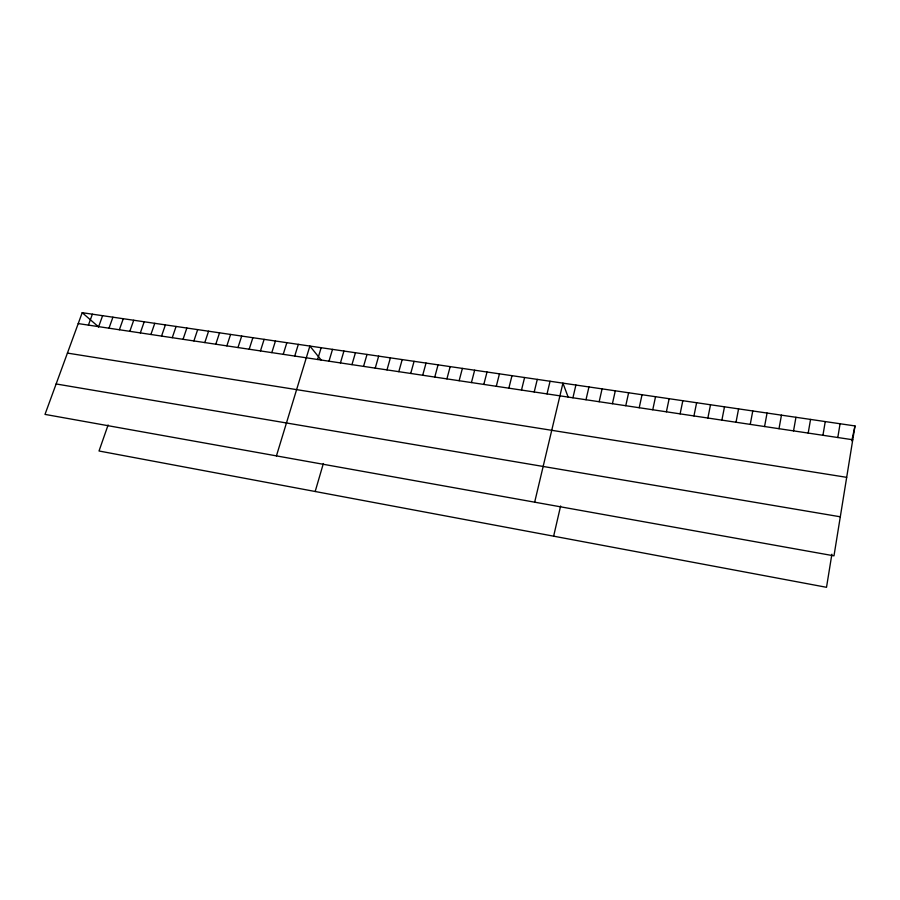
<?xml version="1.0" encoding="UTF-8"?>
<svg xmlns="http://www.w3.org/2000/svg" width="900" height="900" viewBox="0 0 900 900"><rect width="100%" height="100%" fill="white"/><g stroke="black" fill="none" stroke-linecap="round" stroke-linejoin="round"><path stroke-width="1.35" d="M831.881 554.22L826.515 587.306L99.022 451.001L108.112 424.969M855 425.936L833.985 555.84L45 414.394L82.204 312.694L855 425.936L851.783 440.786M837.799 437.512L840.071 423.743M822.938 435.285L825.255 421.571M808.189 433.08L810.551 419.423M793.541 430.875L795.949 417.285M779.006 428.704L781.459 415.159M764.572 426.532L767.059 413.044M750.251 424.384L752.771 410.951M736.02 422.246L738.585 408.87M721.89 420.131L724.5 406.811M707.873 418.027L710.516 404.764M693.945 415.935L696.623 402.728M680.119 413.865L682.83 400.702M666.394 411.806L669.139 398.7M652.759 409.759L655.538 396.709M639.214 407.734L642.038 394.729M625.77 405.709L628.627 392.76M612.416 403.706L615.308 390.814M599.164 401.726L602.077 388.868M553.635 536.186L560.61 505.991M585.99 399.746L588.949 386.944M572.918 397.789L575.899 385.031M534.668 502.178L562.939 383.141L568.102 396.99M547.031 393.907L550.069 381.251M534.217 391.984L537.289 379.384M521.494 390.071L524.599 377.516M508.849 388.181L511.988 375.671M496.294 386.291L499.455 373.838M483.817 384.424L487.024 372.015M471.431 382.567L474.66 370.204M459.135 380.723L462.386 368.404M446.906 378.889L450.18 366.615M434.767 377.066L438.064 364.838M422.696 375.255L426.037 363.071M410.715 373.455L414.079 361.327M398.812 371.666L402.199 359.584M386.989 369.9L390.397 357.851M375.233 368.134L378.664 356.13M363.555 366.379L367.02 354.431M351.956 364.646L355.444 352.733M315.18 491.501L323.359 463.511M340.436 362.914L343.935 351.045M328.984 361.192L332.516 349.369M317.61 359.494L321.154 347.704M276.435 455.884L309.881 346.05L321.311 360.191M294.728 356.062L298.327 344.363M283.23 354.33L286.852 342.686M271.811 352.62L275.456 341.01M260.46 350.921L264.127 339.356M249.188 349.223L252.877 337.702M237.982 347.546L241.695 336.06M226.856 345.881L230.58 334.44M215.797 344.216L219.544 332.82M204.806 342.574L208.575 331.211M193.894 340.931L197.674 329.614M183.049 339.3L186.851 328.027M172.26 337.691L176.085 326.452M161.55 336.082L165.398 324.889M150.907 334.485L154.766 323.325M140.332 332.899L144.203 321.784M129.814 331.324L133.718 320.243M119.362 329.749L123.278 318.713M108.99 328.196L112.916 317.194M98.663 326.644L102.611 315.686M88.414 325.114L92.374 314.19M78.221 323.584L852.761 439.762M67.433 353.093L846.686 477.338M56.137 383.963L840.296 516.791M82.204 312.694L98.617 326.914"/></g></svg>
